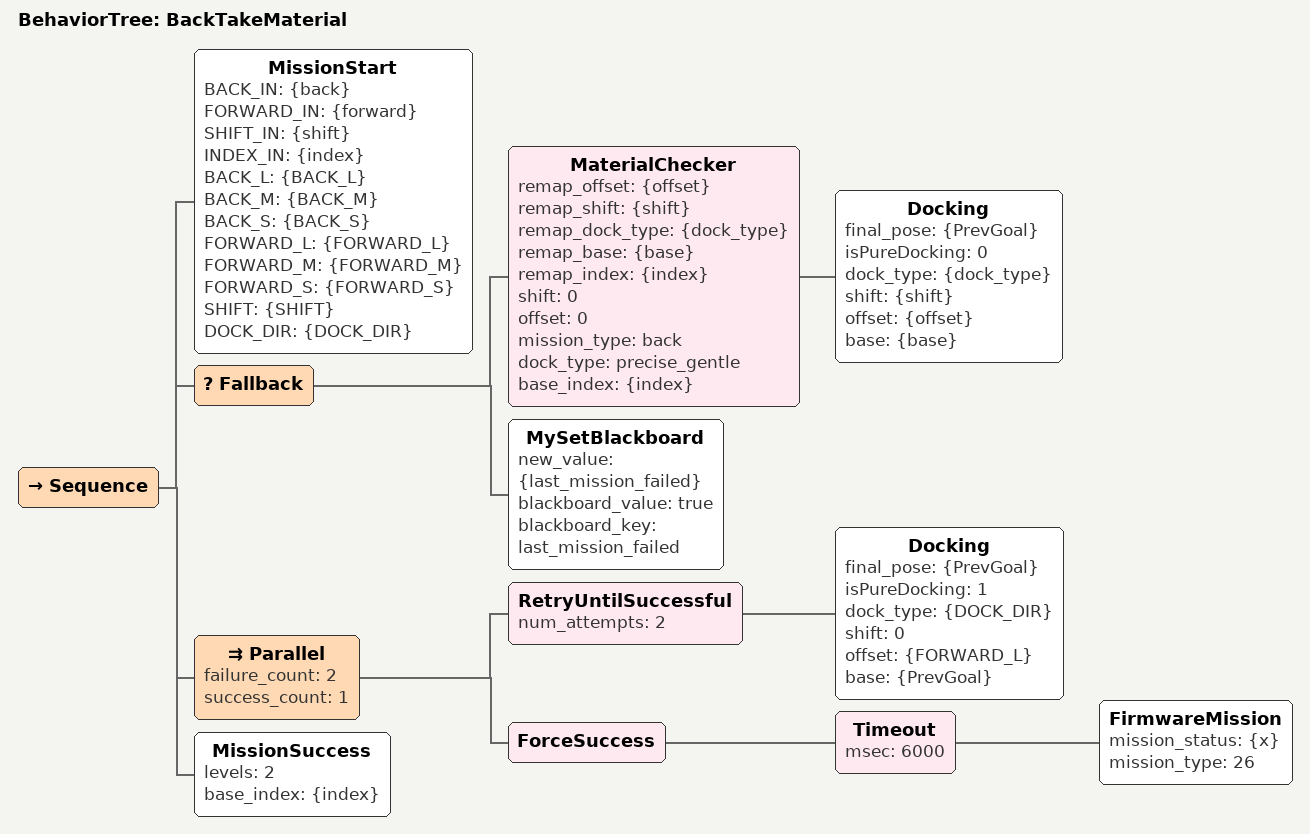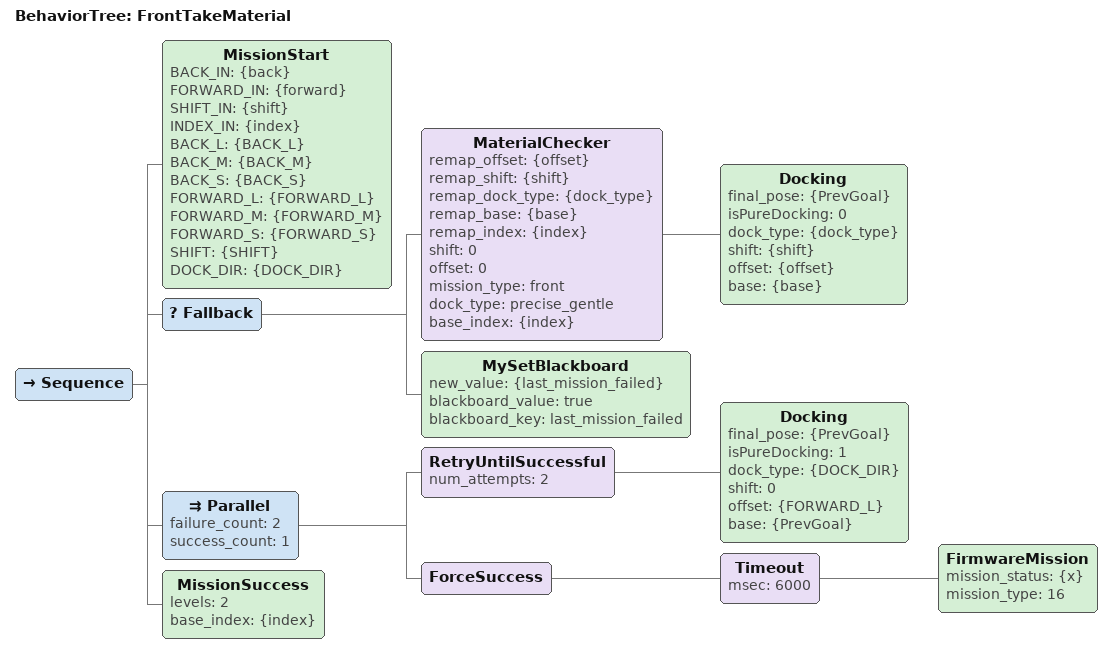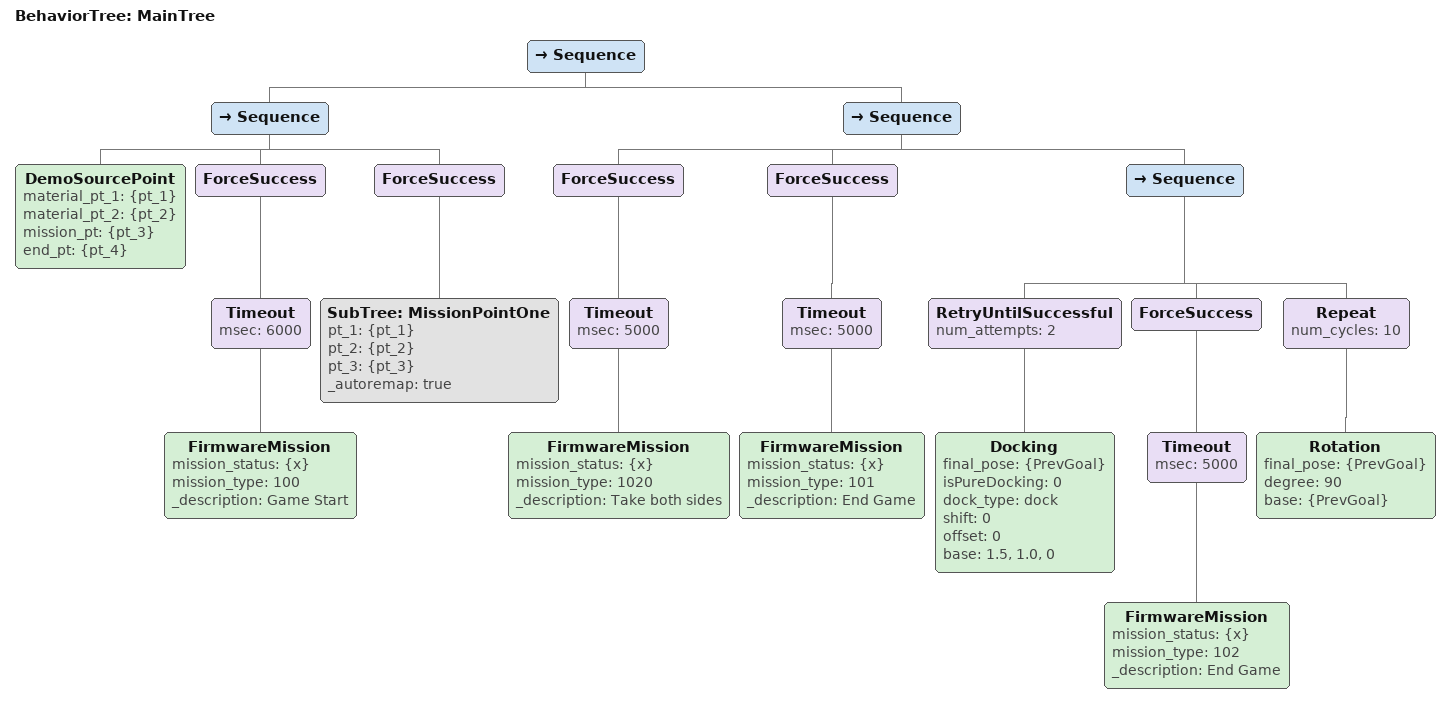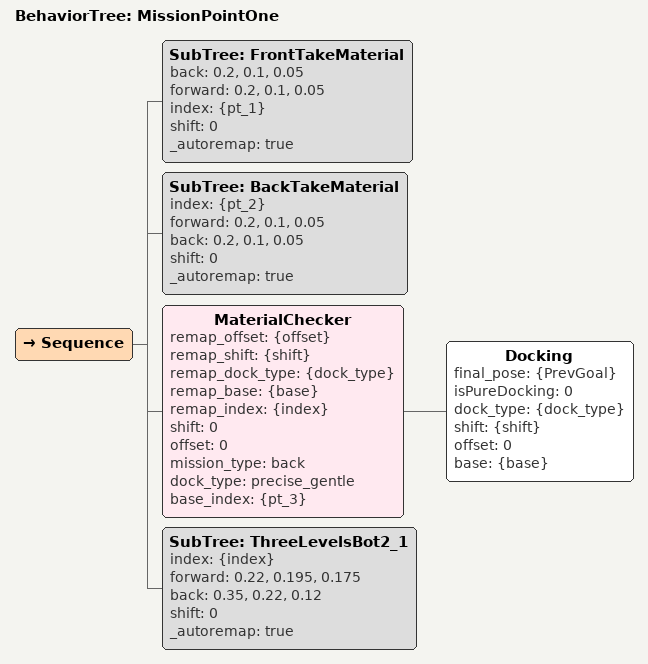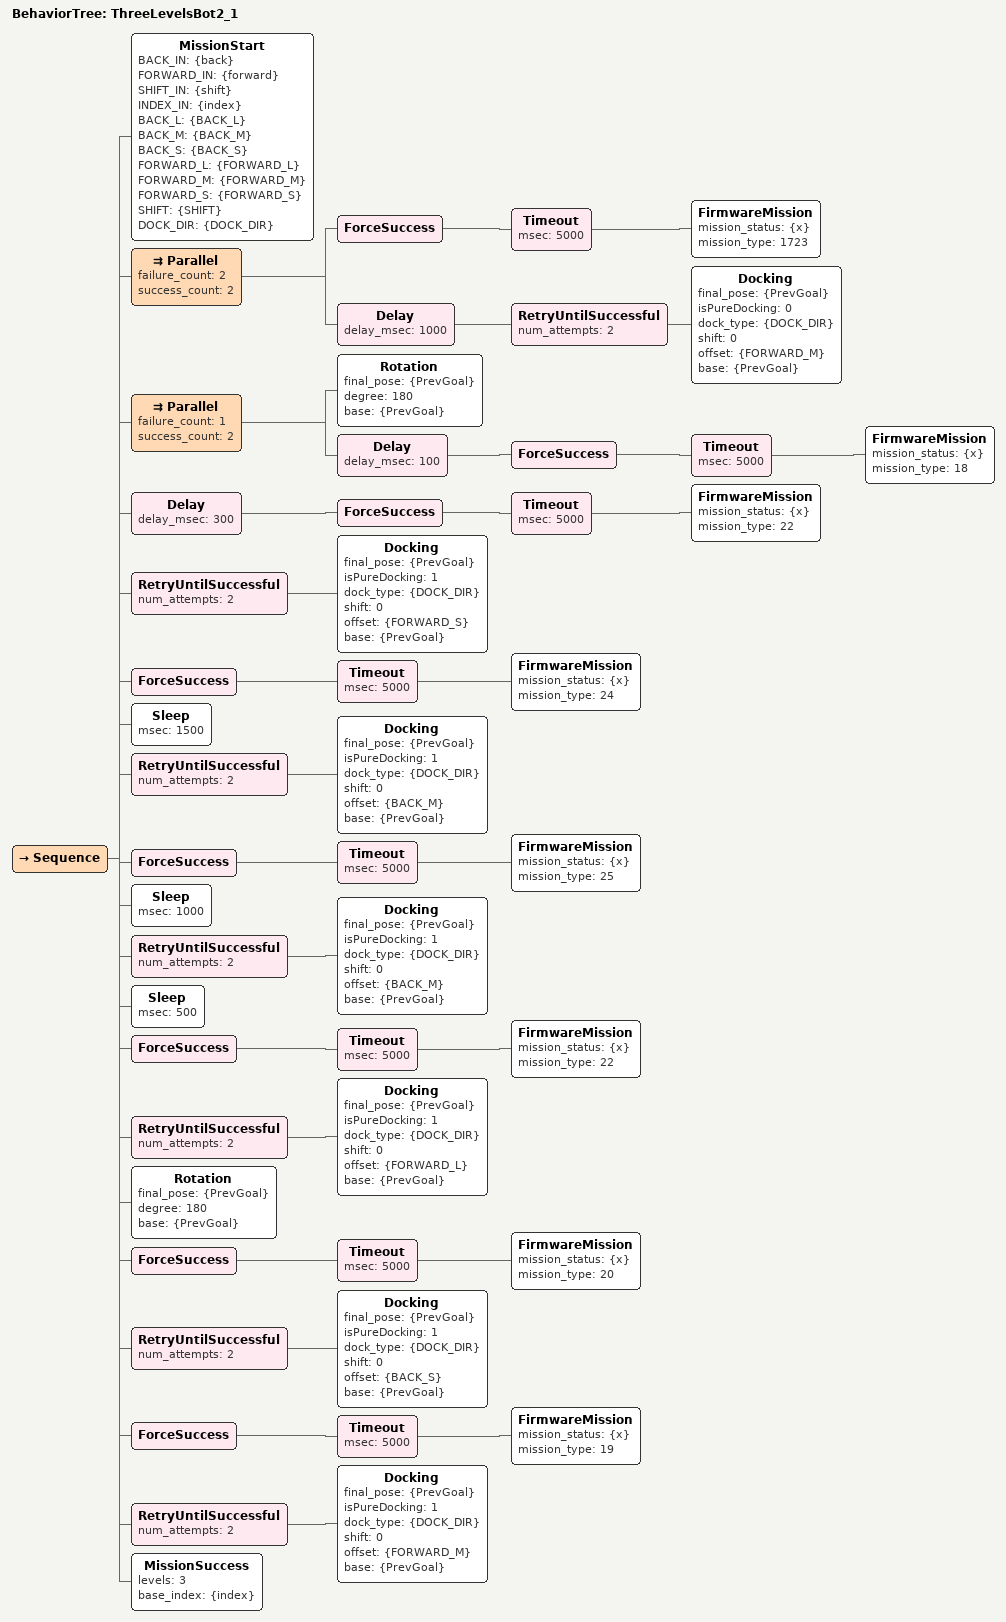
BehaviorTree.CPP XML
<?xml version="1.0" encoding="UTF-8"?>
<root BTCPP_format="4">
  <BehaviorTree ID="BackTakeMaterial">
    <Sequence>
      <MissionStart BACK_IN="{back}"
                    FORWARD_IN="{forward}"
                    SHIFT_IN="{shift}"
                    INDEX_IN="{index}"
                    BACK_L="{BACK_L}"
                    BACK_M="{BACK_M}"
                    BACK_S="{BACK_S}"
                    FORWARD_L="{FORWARD_L}"
                    FORWARD_M="{FORWARD_M}"
                    FORWARD_S="{FORWARD_S}"
                    SHIFT="{SHIFT}"
                    DOCK_DIR="{DOCK_DIR}"/>
      <Fallback>
        <MaterialChecker remap_offset="{offset}"
                         remap_shift="{shift}"
                         remap_dock_type="{dock_type}"
                         remap_base="{base}"
                         remap_index="{index}"
                         shift="0"
                         offset="0"
                         mission_type="back"
                         dock_type="precise_gentle"
                         base_index="{index}">
          <Docking final_pose="{PrevGoal}"
                   isPureDocking="0"
                   dock_type="{dock_type}"
                   shift="{shift}"
                   offset="{offset}"
                   base="{base}"/>
        </MaterialChecker>
        <MySetBlackboard new_value="{last_mission_failed}"
                         blackboard_value="true"
                         blackboard_key="last_mission_failed"/>
      </Fallback>
      <Parallel failure_count="2"
                success_count="1">
        <RetryUntilSuccessful num_attempts="2">
          <Docking final_pose="{PrevGoal}"
                   isPureDocking="1"
                   dock_type="{DOCK_DIR}"
                   shift="0"
                   offset="{FORWARD_L}"
                   base="{PrevGoal}"/>
        </RetryUntilSuccessful>
        <ForceSuccess>
          <Timeout msec="6000">
            <FirmwareMission mission_status="{x}"
                             mission_type="26"/>
          </Timeout>
        </ForceSuccess>
      </Parallel>
      <MissionSuccess levels="2"
                      base_index="{index}"/>
    </Sequence>
  </BehaviorTree>

  <BehaviorTree ID="FrontTakeMaterial">
    <Sequence>
      <MissionStart BACK_IN="{back}"
                    FORWARD_IN="{forward}"
                    SHIFT_IN="{shift}"
                    INDEX_IN="{index}"
                    BACK_L="{BACK_L}"
                    BACK_M="{BACK_M}"
                    BACK_S="{BACK_S}"
                    FORWARD_L="{FORWARD_L}"
                    FORWARD_M="{FORWARD_M}"
                    FORWARD_S="{FORWARD_S}"
                    SHIFT="{SHIFT}"
                    DOCK_DIR="{DOCK_DIR}"/>
      <Fallback>
        <MaterialChecker remap_offset="{offset}"
                         remap_shift="{shift}"
                         remap_dock_type="{dock_type}"
                         remap_base="{base}"
                         remap_index="{index}"
                         shift="0"
                         offset="0"
                         mission_type="front"
                         dock_type="precise_gentle"
                         base_index="{index}">
          <Docking final_pose="{PrevGoal}"
                   isPureDocking="0"
                   dock_type="{dock_type}"
                   shift="{shift}"
                   offset="{offset}"
                   base="{base}"/>
        </MaterialChecker>
        <MySetBlackboard new_value="{last_mission_failed}"
                         blackboard_value="true"
                         blackboard_key="last_mission_failed"/>
      </Fallback>
      <Parallel failure_count="2"
                success_count="1">
        <RetryUntilSuccessful num_attempts="2">
          <Docking final_pose="{PrevGoal}"
                   isPureDocking="1"
                   dock_type="{DOCK_DIR}"
                   shift="0"
                   offset="{FORWARD_L}"
                   base="{PrevGoal}"/>
        </RetryUntilSuccessful>
        <ForceSuccess>
          <Timeout msec="6000">
            <FirmwareMission mission_status="{x}"
                             mission_type="16"/>
          </Timeout>
        </ForceSuccess>
      </Parallel>
      <MissionSuccess levels="2"
                      base_index="{index}"/>
    </Sequence>
  </BehaviorTree>

  <BehaviorTree ID="MainTree">
    <Sequence>
      <Sequence>
        <DemoSourcePoint material_pt_1="{pt_1}"
                         material_pt_2="{pt_2}"
                         mission_pt="{pt_3}"
                         end_pt="{pt_4}"/>
        <ForceSuccess>
          <Timeout msec="6000">
            <FirmwareMission mission_status="{x}"
                             mission_type="100"
                             _description="Game Start"/>
          </Timeout>
        </ForceSuccess>
        <ForceSuccess>
          <SubTree ID="MissionPointOne"
                   pt_1="{pt_1}"
                   pt_2="{pt_2}"
                   pt_3="{pt_3}"
                   _autoremap="true"/>
        </ForceSuccess>
      </Sequence>
      <Sequence>
        <ForceSuccess>
          <Timeout msec="5000">
            <FirmwareMission mission_status="{x}"
                             mission_type="1020"
                             _description="Take both sides"/>
          </Timeout>
        </ForceSuccess>
        <ForceSuccess>
          <Timeout msec="5000">
            <FirmwareMission mission_status="{x}"
                             mission_type="101"
                             _description="End Game"/>
          </Timeout>
        </ForceSuccess>
        <Sequence>
          <RetryUntilSuccessful num_attempts="2">
            <Docking final_pose="{PrevGoal}"
                     isPureDocking="0"
                     dock_type="dock"
                     shift="0"
                     offset="0"
                     base="1.5, 1.0, 0"/>
          </RetryUntilSuccessful>
          <ForceSuccess>
            <Timeout msec="5000">
              <FirmwareMission mission_status="{x}"
                               mission_type="102"
                               _description="End Game"/>
            </Timeout>
          </ForceSuccess>
          <Repeat num_cycles="10">
            <Rotation final_pose="{PrevGoal}"
                      degree="90"
                      base="{PrevGoal}"/>
          </Repeat>
        </Sequence>
      </Sequence>
    </Sequence>
  </BehaviorTree>

  <BehaviorTree ID="MissionPointOne">
    <Sequence>
      <SubTree ID="FrontTakeMaterial"
               back="0.2, 0.1, 0.05"
               forward="0.2, 0.1, 0.05"
               index="{pt_1}"
               shift="0"
               _autoremap="true"/>
      <SubTree ID="BackTakeMaterial"
               index="{pt_2}"
               forward="0.2, 0.1, 0.05"
               back="0.2, 0.1, 0.05"
               shift="0"
               _autoremap="true"/>
      <MaterialChecker remap_offset="{offset}"
                       remap_shift="{shift}"
                       remap_dock_type="{dock_type}"
                       remap_base="{base}"
                       remap_index="{index}"
                       shift="0"
                       offset="0"
                       mission_type="back"
                       dock_type="precise_gentle"
                       base_index="{pt_3}">
        <Docking final_pose="{PrevGoal}"
                 isPureDocking="0"
                 dock_type="{dock_type}"
                 shift="{shift}"
                 offset="0"
                 base="{base}"/>
      </MaterialChecker>
      <SubTree ID="ThreeLevelsBot2_1"
               index="{index}"
               forward="0.22, 0.195, 0.175"
               back="0.35, 0.22, 0.12"
               shift="0"
               _autoremap="true"/>
    </Sequence>
  </BehaviorTree>

  <BehaviorTree ID="ThreeLevelsBot2_1">
    <Sequence>
      <MissionStart BACK_IN="{back}"
                    FORWARD_IN="{forward}"
                    SHIFT_IN="{shift}"
                    INDEX_IN="{index}"
                    BACK_L="{BACK_L}"
                    BACK_M="{BACK_M}"
                    BACK_S="{BACK_S}"
                    FORWARD_L="{FORWARD_L}"
                    FORWARD_M="{FORWARD_M}"
                    FORWARD_S="{FORWARD_S}"
                    SHIFT="{SHIFT}"
                    DOCK_DIR="{DOCK_DIR}"/>
      <Parallel failure_count="2"
                success_count="2">
        <ForceSuccess>
          <Timeout msec="5000">
            <FirmwareMission mission_status="{x}"
                             mission_type="1723"/>
          </Timeout>
        </ForceSuccess>
        <Delay delay_msec="1000">
          <RetryUntilSuccessful num_attempts="2">
            <Docking final_pose="{PrevGoal}"
                     isPureDocking="0"
                     dock_type="{DOCK_DIR}"
                     shift="0"
                     offset="{FORWARD_M}"
                     base="{PrevGoal}"/>
          </RetryUntilSuccessful>
        </Delay>
      </Parallel>
      <Parallel failure_count="1"
                success_count="2">
        <Rotation final_pose="{PrevGoal}"
                  degree="180"
                  base="{PrevGoal}"/>
        <Delay delay_msec="100">
          <ForceSuccess>
            <Timeout msec="5000">
              <FirmwareMission mission_status="{x}"
                               mission_type="18"/>
            </Timeout>
          </ForceSuccess>
        </Delay>
      </Parallel>
      <Delay delay_msec="300">
        <ForceSuccess>
          <Timeout msec="5000">
            <FirmwareMission mission_status="{x}"
                             mission_type="22"/>
          </Timeout>
        </ForceSuccess>
      </Delay>
      <RetryUntilSuccessful num_attempts="2">
        <Docking final_pose="{PrevGoal}"
                 isPureDocking="1"
                 dock_type="{DOCK_DIR}"
                 shift="0"
                 offset="{FORWARD_S}"
                 base="{PrevGoal}"/>
      </RetryUntilSuccessful>
      <ForceSuccess>
        <Timeout msec="5000">
          <FirmwareMission mission_status="{x}"
                           mission_type="24"/>
        </Timeout>
      </ForceSuccess>
      <Sleep msec="1500"/>
      <RetryUntilSuccessful num_attempts="2">
        <Docking final_pose="{PrevGoal}"
                 isPureDocking="1"
                 dock_type="{DOCK_DIR}"
                 shift="0"
                 offset="{BACK_M}"
                 base="{PrevGoal}"/>
      </RetryUntilSuccessful>
      <ForceSuccess>
        <Timeout msec="5000">
          <FirmwareMission mission_status="{x}"
                           mission_type="25"/>
        </Timeout>
      </ForceSuccess>
      <Sleep msec="1000"/>
      <RetryUntilSuccessful num_attempts="2">
        <Docking final_pose="{PrevGoal}"
                 isPureDocking="1"
                 dock_type="{DOCK_DIR}"
                 shift="0"
                 offset="{BACK_M}"
                 base="{PrevGoal}"/>
      </RetryUntilSuccessful>
      <Sleep msec="500"/>
      <ForceSuccess>
        <Timeout msec="5000">
          <FirmwareMission mission_status="{x}"
                           mission_type="22"/>
        </Timeout>
      </ForceSuccess>
      <RetryUntilSuccessful num_attempts="2">
        <Docking final_pose="{PrevGoal}"
                 isPureDocking="1"
                 dock_type="{DOCK_DIR}"
                 shift="0"
                 offset="{FORWARD_L}"
                 base="{PrevGoal}"/>
      </RetryUntilSuccessful>
      <Rotation final_pose="{PrevGoal}"
                degree="180"
                base="{PrevGoal}"/>
      <ForceSuccess>
        <Timeout msec="5000">
          <FirmwareMission mission_status="{x}"
                           mission_type="20"/>
        </Timeout>
      </ForceSuccess>
      <RetryUntilSuccessful num_attempts="2">
        <Docking final_pose="{PrevGoal}"
                 isPureDocking="1"
                 dock_type="{DOCK_DIR}"
                 shift="0"
                 offset="{BACK_S}"
                 base="{PrevGoal}"/>
      </RetryUntilSuccessful>
      <ForceSuccess>
        <Timeout msec="5000">
          <FirmwareMission mission_status="{x}"
                           mission_type="19"/>
        </Timeout>
      </ForceSuccess>
      <RetryUntilSuccessful num_attempts="2">
        <Docking final_pose="{PrevGoal}"
                 isPureDocking="1"
                 dock_type="{DOCK_DIR}"
                 shift="0"
                 offset="{FORWARD_M}"
                 base="{PrevGoal}"/>
      </RetryUntilSuccessful>
      <MissionSuccess levels="3"
                      base_index="{index}"/>
    </Sequence>
  </BehaviorTree>

</root>
